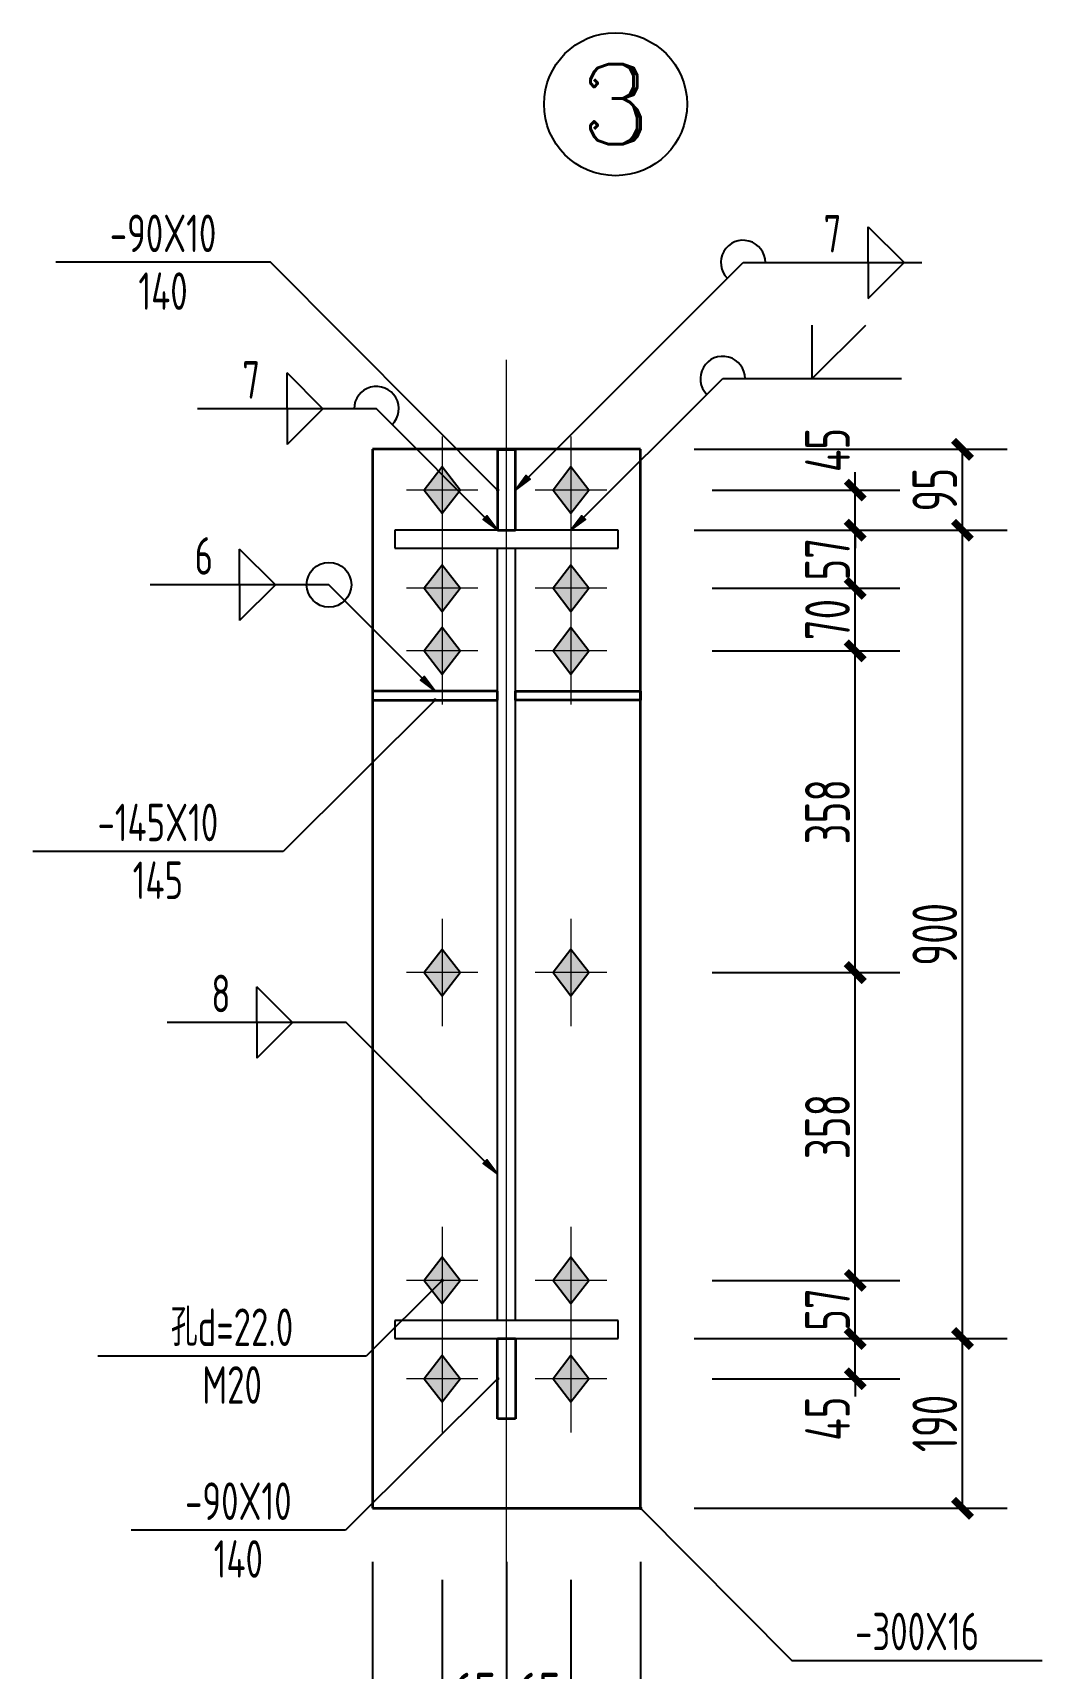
# Model space of a CAD drawing. Extents: x 69728788 to 150676229, y 15322671 to 43663798.
# Drawn here: x 75132098 to 75137744, y 19734607 to 19743758 of the extents above; entities that cross this region are included whole.
import ezdxf
from ezdxf.enums import TextEntityAlignment as Align

# ---------------------------------------------------------------- set-up
doc = ezdxf.new("R2010")
doc.units = 0
doc.header["$LTSCALE"] = 1000
doc.header["$MEASUREMENT"] = 0
doc.linetypes.add('线型6', pattern=[8.75, 5, -1.25, 1.25, -1.25])
doc.layers.get('0').update_dxf_attribs({"linetype": 'CONTINUOUS'})
doc.layers.get('DEFPOINTS').update_dxf_attribs({"linetype": 'CONTINUOUS'})
for name, color, linetype in [('10', 7, 'CONTINUOUS'), ('AXIS', 3, 'CONTINUOUS'), ('AXIS_TEXT', 7, 'CONTINUOUS'), ('尺寸标注', 253, 'CONTINUOUS'), ('焊缝标注', 253, 'CONTINUOUS'), ('螺栓孔标注', 253, 'CONTINUOUS'), ('钢板标注', 253, 'CONTINUOUS')]:
    doc.layers.add(name, color=color, linetype=linetype)
doc.layers.add('20', color=2, linetype='CONTINUOUS', lineweight=35)
doc.styles.add('COMPLEX', font='COMPLEX')
doc.styles.add('PkpmHz', font='Pkpmeng', dxfattribs={"width": 0.7, "bigfont": 'hztxt'})
doc.dimstyles.new('Pkpm_1.00', dxfattribs={"dimtxt": 250, "dimasz": 100, "dimexe": 250, "dimexo": 0.0625, "dimgap": 30, "dimtad": 1, "dimdec": 0, "dimrnd": 5, "dimzin": 0, "dimdsep": 46, "dimtxsty": 'PkpmHz', "dimblk1": 'ARCHTICK', "dimblk2": 'ARCHTICK', "dimsah": 1, "dimcen": 0.09, "dimadec": 0, "dimazin": 0, "dimtfac": 1, "dimtdec": 0, "dimtmove": 2, "dimatfit": 1, "dimfxl": 1, "dimtolj": 1, "dimtzin": 0, "dimarcsym": 0})

# ---------------------------------------------------------------- blocks, each defined once
blk = doc.blocks.new('_AXISO')
blk.add_circle((0, 0), 0.5)
at = {"layer": 'AXIS_TEXT', "style": 'COMPLEX', "width": 1.041667}
blk.add_attdef('A', text='', height=0.56, dxfattribs=at).set_placement((-0.25, -0.28), (0.25, -0.28), align=Align.FIT)
blk = doc.blocks.new('_ArchTick')
at = {"color": 0, "linetype": 'ByBlock', "const_width": 0.4}
blk.add_lwpolyline([(-0.5, -0.5), (0.5, 0.5)], dxfattribs=at)
blk = doc.blocks.new('*D1128')
at = {"layer": 'DEFPOINTS', "color": 0, "linetype": 'Continuous'}
for p in [(75135497.9, 19741199.7), (75136697.9, 19741199.7), (75135497.9, 19740974.7)]:
    blk.add_point(p, dxfattribs=at)
at = {"layer": '尺寸标注', "color": 0, "linetype": 'Continuous', "lineweight": -2}
for p, q in [((75136697.9, 19741199.7), (75136697.9, 19741299.7)), ((75135897.9, 19741199.7), (75136947.9, 19741199.7)), ((75136697.9, 19740974.7), (75136697.9, 19741199.7)), ((75135897.9, 19740974.7), (75136947.9, 19740974.7)), ((75136697.9, 19740974.7), (75136697.9, 19740874.7))]:
    blk.add_line(p, q, dxfattribs=at)
at = {"layer": '尺寸标注', "color": 0, "linetype": 'Continuous', "lineweight": -2, "xscale": 100, "yscale": 100, "zscale": 100}
for p, rotation in [((75136697.9, 19741199.7), 270), ((75136697.9, 19740974.7), 90)]:
    blk.add_blockref('_ArchTick', p, dxfattribs=dict(at, rotation=rotation))
at = {"layer": '尺寸标注', "color": 0, "linetype": 'Continuous', "insert": (75136542.7, 19741423.4), "char_height": 250, "attachment_point": 5, "rotation": 90, "style": 'PkpmHz'}
blk.add_mtext('\\A1;45', dxfattribs=at)
blk = doc.blocks.new('*D1129')
at = {"layer": 'DEFPOINTS', "color": 0, "linetype": 'Continuous'}
for p in [(75135497.9, 19740974.7), (75136697.9, 19740974.7), (75135497.9, 19740649.7)]:
    blk.add_point(p, dxfattribs=at)
at = {"layer": '尺寸标注', "color": 0, "linetype": 'Continuous', "lineweight": -2}
for p, q in [((75135897.9, 19740974.7), (75136947.9, 19740974.7)), ((75136697.9, 19740649.7), (75136697.9, 19740974.7)), ((75135897.9, 19740649.7), (75136947.9, 19740649.7))]:
    blk.add_line(p, q, dxfattribs=at)
at = {"layer": '尺寸标注', "color": 0, "linetype": 'Continuous', "lineweight": -2, "xscale": 100, "yscale": 100, "zscale": 100}
for p, rotation in [((75136697.9, 19740974.7), 90), ((75136697.9, 19740649.7), 270)]:
    blk.add_blockref('_ArchTick', p, dxfattribs=dict(at, rotation=rotation))
at = {"layer": '尺寸标注', "color": 0, "linetype": 'Continuous', "insert": (75136542.9, 19740812.2), "char_height": 250, "attachment_point": 5, "rotation": 90, "style": 'PkpmHz'}
blk.add_mtext('\\A1;57', dxfattribs=at)
blk = doc.blocks.new('*D1130')
at = {"layer": 'DEFPOINTS', "color": 0, "linetype": 'Continuous'}
for p in [(75135497.9, 19740649.7), (75136697.9, 19740649.7), (75135497.9, 19740299.7)]:
    blk.add_point(p, dxfattribs=at)
at = {"layer": '尺寸标注', "color": 0, "linetype": 'Continuous', "lineweight": -2}
for p, q in [((75135897.9, 19740649.7), (75136947.9, 19740649.7)), ((75136697.9, 19740299.7), (75136697.9, 19740649.7)), ((75135897.9, 19740299.7), (75136947.9, 19740299.7))]:
    blk.add_line(p, q, dxfattribs=at)
at = {"layer": '尺寸标注', "color": 0, "linetype": 'Continuous', "lineweight": -2, "xscale": 100, "yscale": 100, "zscale": 100}
for p, rotation in [((75136697.9, 19740649.7), 90), ((75136697.9, 19740299.7), 270)]:
    blk.add_blockref('_ArchTick', p, dxfattribs=dict(at, rotation=rotation))
at = {"layer": '尺寸标注', "color": 0, "linetype": 'Continuous', "insert": (75136542.9, 19740474.7), "char_height": 250, "attachment_point": 5, "rotation": 90, "style": 'PkpmHz'}
blk.add_mtext('\\A1;70', dxfattribs=at)
blk = doc.blocks.new('*D1131')
at = {"layer": 'DEFPOINTS', "color": 0, "linetype": 'Continuous'}
for p in [(75135497.9, 19736452.3), (75136697.9, 19736452.3), (75135497.9, 19736227.3)]:
    blk.add_point(p, dxfattribs=at)
at = {"layer": '尺寸标注', "color": 0, "linetype": 'Continuous', "lineweight": -2}
for p, q in [((75136697.9, 19736452.3), (75136697.9, 19736552.3)), ((75135897.9, 19736452.3), (75136947.9, 19736452.3)), ((75136697.9, 19736227.3), (75136697.9, 19736452.3)), ((75135897.9, 19736227.3), (75136947.9, 19736227.3)), ((75136697.9, 19736227.3), (75136697.9, 19736127.3))]:
    blk.add_line(p, q, dxfattribs=at)
at = {"layer": '尺寸标注', "color": 0, "linetype": 'Continuous', "lineweight": -2, "xscale": 100, "yscale": 100, "zscale": 100}
for p, rotation in [((75136697.9, 19736452.3), 270), ((75136697.9, 19736227.3), 90)]:
    blk.add_blockref('_ArchTick', p, dxfattribs=dict(at, rotation=rotation))
at = {"layer": '尺寸标注', "color": 0, "linetype": 'Continuous', "insert": (75136542.7, 19736003.7), "char_height": 250, "attachment_point": 5, "rotation": 90, "style": 'PkpmHz'}
blk.add_mtext('\\A1;45', dxfattribs=at)
blk = doc.blocks.new('*D1132')
at = {"layer": 'DEFPOINTS', "color": 0, "linetype": 'Continuous'}
for p in [(75135497.9, 19736777.3), (75136697.9, 19736777.3), (75135497.9, 19736452.3)]:
    blk.add_point(p, dxfattribs=at)
at = {"layer": '尺寸标注', "color": 0, "linetype": 'Continuous', "lineweight": -2}
for p, q in [((75135897.9, 19736777.3), (75136947.9, 19736777.3)), ((75136697.9, 19736452.3), (75136697.9, 19736777.3)), ((75135897.9, 19736452.3), (75136947.9, 19736452.3))]:
    blk.add_line(p, q, dxfattribs=at)
at = {"layer": '尺寸标注', "color": 0, "linetype": 'Continuous', "lineweight": -2, "xscale": 100, "yscale": 100, "zscale": 100}
for p, rotation in [((75136697.9, 19736777.3), 90), ((75136697.9, 19736452.3), 270)]:
    blk.add_blockref('_ArchTick', p, dxfattribs=dict(at, rotation=rotation))
at = {"layer": '尺寸标注', "color": 0, "linetype": 'Continuous', "insert": (75136542.9, 19736614.8), "char_height": 250, "attachment_point": 5, "rotation": 90, "style": 'PkpmHz'}
blk.add_mtext('\\A1;57', dxfattribs=at)
blk = doc.blocks.new('*D1133')
at = {"layer": 'DEFPOINTS', "color": 0, "linetype": 'Continuous'}
for p in [(75135497.9, 19740299.7), (75136697.9, 19740299.7), (75135497.9, 19738499.7)]:
    blk.add_point(p, dxfattribs=at)
at = {"layer": '尺寸标注', "color": 0, "linetype": 'Continuous', "lineweight": -2}
for p, q in [((75135897.9, 19740299.7), (75136947.9, 19740299.7)), ((75136697.9, 19738499.7), (75136697.9, 19740299.7)), ((75135897.9, 19738499.7), (75136947.9, 19738499.7))]:
    blk.add_line(p, q, dxfattribs=at)
at = {"layer": '尺寸标注', "color": 0, "linetype": 'Continuous', "lineweight": -2, "xscale": 100, "yscale": 100, "zscale": 100}
for p, rotation in [((75136697.9, 19740299.7), 90), ((75136697.9, 19738499.7), 270)]:
    blk.add_blockref('_ArchTick', p, dxfattribs=dict(at, rotation=rotation))
at = {"layer": '尺寸标注', "color": 0, "linetype": 'Continuous', "insert": (75136542.9, 19739399.7), "char_height": 250, "attachment_point": 5, "rotation": 90, "style": 'PkpmHz'}
blk.add_mtext('\\A1;358', dxfattribs=at)
blk = doc.blocks.new('*D1134')
at = {"layer": 'DEFPOINTS', "color": 0, "linetype": 'Continuous'}
for p in [(75135497.9, 19738499.7), (75136697.9, 19738499.7), (75135497.9, 19736777.3)]:
    blk.add_point(p, dxfattribs=at)
at = {"layer": '尺寸标注', "color": 0, "linetype": 'Continuous', "lineweight": -2}
for p, q in [((75135897.9, 19738499.7), (75136947.9, 19738499.7)), ((75136697.9, 19736777.3), (75136697.9, 19738499.7)), ((75135897.9, 19736777.3), (75136947.9, 19736777.3))]:
    blk.add_line(p, q, dxfattribs=at)
at = {"layer": '尺寸标注', "color": 0, "linetype": 'Continuous', "lineweight": -2, "xscale": 100, "yscale": 100, "zscale": 100}
for p, rotation in [((75136697.9, 19738499.7), 90), ((75136697.9, 19736777.3), 270)]:
    blk.add_blockref('_ArchTick', p, dxfattribs=dict(at, rotation=rotation))
at = {"layer": '尺寸标注', "color": 0, "linetype": 'Continuous', "insert": (75136542.9, 19737638.5), "char_height": 250, "attachment_point": 5, "rotation": 90, "style": 'PkpmHz'}
blk.add_mtext('\\A1;358', dxfattribs=at)
blk = doc.blocks.new('*D1135')
at = {"layer": 'DEFPOINTS', "color": 0, "linetype": 'Continuous'}
for p in [(75134387.9, 19735502.3), (75134747.9, 19735502.3), (75134747.9, 19734302.3)]:
    blk.add_point(p, dxfattribs=at)
at = {"layer": '尺寸标注', "color": 0, "linetype": 'Continuous', "lineweight": -2}
for p, q in [((75134387.9, 19735102.3), (75134387.9, 19734052.3)), ((75134747.9, 19735102.3), (75134747.9, 19734052.3)), ((75134387.9, 19734302.3), (75134747.9, 19734302.3))]:
    blk.add_line(p, q, dxfattribs=at)
at = {"layer": '尺寸标注', "color": 0, "linetype": 'Continuous', "lineweight": -2, "xscale": 100, "yscale": 100, "zscale": 100, "rotation": 180}
blk.add_blockref('_ArchTick', (75134387.9, 19734302.3), dxfattribs=at)
at = {"layer": '尺寸标注', "color": 0, "linetype": 'Continuous', "lineweight": -2, "xscale": 100, "yscale": 100, "zscale": 100}
blk.add_blockref('_ArchTick', (75134747.9, 19734302.3), dxfattribs=at)
at = {"layer": '尺寸标注', "color": 0, "linetype": 'Continuous', "insert": (75134567.9, 19734457.3), "char_height": 250, "attachment_point": 5, "style": 'PkpmHz'}
blk.add_mtext('\\A1;65', dxfattribs=at)
blk = doc.blocks.new('*D1136')
at = {"layer": 'DEFPOINTS', "color": 0, "linetype": 'Continuous'}
for p in [(75134747.9, 19735502.3), (75135107.9, 19735502.3), (75135107.9, 19734302.3)]:
    blk.add_point(p, dxfattribs=at)
at = {"layer": '尺寸标注', "color": 0, "linetype": 'Continuous', "lineweight": -2}
for p, q in [((75134747.9, 19735102.3), (75134747.9, 19734052.3)), ((75135107.9, 19735102.3), (75135107.9, 19734052.3)), ((75134747.9, 19734302.3), (75135107.9, 19734302.3))]:
    blk.add_line(p, q, dxfattribs=at)
at = {"layer": '尺寸标注', "color": 0, "linetype": 'Continuous', "lineweight": -2, "xscale": 100, "yscale": 100, "zscale": 100, "rotation": 180}
blk.add_blockref('_ArchTick', (75134747.9, 19734302.3), dxfattribs=at)
at = {"layer": '尺寸标注', "color": 0, "linetype": 'Continuous', "lineweight": -2, "xscale": 100, "yscale": 100, "zscale": 100}
blk.add_blockref('_ArchTick', (75135107.9, 19734302.3), dxfattribs=at)
at = {"layer": '尺寸标注', "color": 0, "linetype": 'Continuous', "insert": (75134927.9, 19734457.3), "char_height": 250, "attachment_point": 5, "style": 'PkpmHz'}
blk.add_mtext('\\A1;65', dxfattribs=at)
blk = doc.blocks.new('*D1137')
at = {"layer": 'DEFPOINTS', "color": 0, "linetype": 'Continuous'}
for p in [(75133997.9, 19735502.3), (75134747.9, 19735502.3), (75134747.9, 19733702.3)]:
    blk.add_point(p, dxfattribs=at)
at = {"layer": '尺寸标注', "color": 0, "linetype": 'Continuous', "lineweight": -2}
for p, q in [((75133997.9, 19735202.3), (75133997.9, 19733452.3)), ((75134747.9, 19735202.3), (75134747.9, 19733452.3)), ((75133997.9, 19733702.3), (75134747.9, 19733702.3))]:
    blk.add_line(p, q, dxfattribs=at)
at = {"layer": '尺寸标注', "color": 0, "linetype": 'Continuous', "lineweight": -2, "xscale": 100, "yscale": 100, "zscale": 100, "rotation": 180}
blk.add_blockref('_ArchTick', (75133997.9, 19733702.3), dxfattribs=at)
at = {"layer": '尺寸标注', "color": 0, "linetype": 'Continuous', "lineweight": -2, "xscale": 100, "yscale": 100, "zscale": 100}
blk.add_blockref('_ArchTick', (75134747.9, 19733702.3), dxfattribs=at)
at = {"layer": '尺寸标注', "color": 0, "linetype": 'Continuous', "insert": (75134372.9, 19733857.3), "char_height": 250, "attachment_point": 5, "style": 'PkpmHz'}
blk.add_mtext('\\A1;150', dxfattribs=at)
blk = doc.blocks.new('*D1138')
at = {"layer": 'DEFPOINTS', "color": 0, "linetype": 'Continuous'}
for p in [(75134747.9, 19735502.3), (75135497.9, 19735502.3), (75135497.9, 19733702.3)]:
    blk.add_point(p, dxfattribs=at)
at = {"layer": '尺寸标注', "color": 0, "linetype": 'Continuous', "lineweight": -2}
for p, q in [((75134747.9, 19735202.3), (75134747.9, 19733452.3)), ((75135497.9, 19735202.3), (75135497.9, 19733452.3)), ((75134747.9, 19733702.3), (75135497.9, 19733702.3))]:
    blk.add_line(p, q, dxfattribs=at)
at = {"layer": '尺寸标注', "color": 0, "linetype": 'Continuous', "lineweight": -2, "xscale": 100, "yscale": 100, "zscale": 100, "rotation": 180}
blk.add_blockref('_ArchTick', (75134747.9, 19733702.3), dxfattribs=at)
at = {"layer": '尺寸标注', "color": 0, "linetype": 'Continuous', "lineweight": -2, "xscale": 100, "yscale": 100, "zscale": 100}
blk.add_blockref('_ArchTick', (75135497.9, 19733702.3), dxfattribs=at)
at = {"layer": '尺寸标注', "color": 0, "linetype": 'Continuous', "insert": (75135122.9, 19733857.3), "char_height": 250, "attachment_point": 5, "style": 'PkpmHz'}
blk.add_mtext('\\A1;150', dxfattribs=at)
blk = doc.blocks.new('*D1139')
at = {"layer": 'DEFPOINTS', "color": 0, "linetype": 'Continuous'}
for p in [(75135497.9, 19736452.3), (75137297.9, 19736452.3), (75135497.9, 19735502.3)]:
    blk.add_point(p, dxfattribs=at)
at = {"layer": '尺寸标注', "color": 0, "linetype": 'Continuous', "lineweight": -2}
for p, q in [((75135797.9, 19736452.3), (75137547.9, 19736452.3)), ((75137297.9, 19735502.3), (75137297.9, 19736452.3)), ((75135797.9, 19735502.3), (75137547.9, 19735502.3))]:
    blk.add_line(p, q, dxfattribs=at)
at = {"layer": '尺寸标注', "color": 0, "linetype": 'Continuous', "lineweight": -2, "xscale": 100, "yscale": 100, "zscale": 100}
for p, rotation in [((75137297.9, 19736452.3), 90), ((75137297.9, 19735502.3), 270)]:
    blk.add_blockref('_ArchTick', p, dxfattribs=dict(at, rotation=rotation))
at = {"layer": '尺寸标注', "color": 0, "linetype": 'Continuous', "insert": (75137142.9, 19735977.3), "char_height": 250, "attachment_point": 5, "rotation": 90, "style": 'PkpmHz'}
blk.add_mtext('\\A1;190', dxfattribs=at)
blk = doc.blocks.new('*D1140')
at = {"layer": 'DEFPOINTS', "color": 0, "linetype": 'Continuous'}
for p in [(75135497.9, 19740974.7), (75137297.9, 19740974.7), (75135497.9, 19736452.3)]:
    blk.add_point(p, dxfattribs=at)
at = {"layer": '尺寸标注', "color": 0, "linetype": 'Continuous', "lineweight": -2}
for p, q in [((75135797.9, 19740974.7), (75137547.9, 19740974.7)), ((75137297.9, 19736452.3), (75137297.9, 19740974.7)), ((75135797.9, 19736452.3), (75137547.9, 19736452.3))]:
    blk.add_line(p, q, dxfattribs=at)
at = {"layer": '尺寸标注', "color": 0, "linetype": 'Continuous', "lineweight": -2, "xscale": 100, "yscale": 100, "zscale": 100}
for p, rotation in [((75137297.9, 19740974.7), 90), ((75137297.9, 19736452.3), 270)]:
    blk.add_blockref('_ArchTick', p, dxfattribs=dict(at, rotation=rotation))
at = {"layer": '尺寸标注', "color": 0, "linetype": 'Continuous', "insert": (75137142.9, 19738713.5), "char_height": 250, "attachment_point": 5, "rotation": 90, "style": 'PkpmHz'}
blk.add_mtext('\\A1;900', dxfattribs=at)
blk = doc.blocks.new('*D1141')
at = {"layer": 'DEFPOINTS', "color": 0, "linetype": 'Continuous'}
for p in [(75135497.9, 19741427.3), (75137297.9, 19741427.3), (75135497.9, 19740974.7)]:
    blk.add_point(p, dxfattribs=at)
at = {"layer": '尺寸标注', "color": 0, "linetype": 'Continuous', "lineweight": -2}
for p, q in [((75135797.9, 19741427.3), (75137547.9, 19741427.3)), ((75137297.9, 19740974.7), (75137297.9, 19741427.3)), ((75135797.9, 19740974.7), (75137547.9, 19740974.7))]:
    blk.add_line(p, q, dxfattribs=at)
at = {"layer": '尺寸标注', "color": 0, "linetype": 'Continuous', "lineweight": -2, "xscale": 100, "yscale": 100, "zscale": 100}
for p, rotation in [((75137297.9, 19741427.3), 90), ((75137297.9, 19740974.7), 270)]:
    blk.add_blockref('_ArchTick', p, dxfattribs=dict(at, rotation=rotation))
at = {"layer": '尺寸标注', "color": 0, "linetype": 'Continuous', "insert": (75137142.9, 19741201), "char_height": 250, "attachment_point": 5, "rotation": 90, "style": 'PkpmHz'}
blk.add_mtext('\\A1;95', dxfattribs=at)

msp = doc.modelspace()

# ---------------------------------------------------------------- hatches: boundary and pattern name
at = {"layer": '10'}
for points in [[(75134387.9, 19741329.7), (75134287.9, 19741199.7), (75134387.9, 19741069.7), (75134487.9, 19741199.7)], [(75135107.9, 19741329.7), (75135007.9, 19741199.7), (75135107.9, 19741069.7), (75135207.9, 19741199.7)], [(75134387.9, 19740779.7), (75134287.9, 19740649.7), (75134387.9, 19740519.7), (75134487.9, 19740649.7)], [(75135107.9, 19740779.7), (75135007.9, 19740649.7), (75135107.9, 19740519.7), (75135207.9, 19740649.7)], [(75134387.9, 19740429.7), (75134287.9, 19740299.7), (75134387.9, 19740169.7), (75134487.9, 19740299.7)], [(75135107.9, 19740429.7), (75135007.9, 19740299.7), (75135107.9, 19740169.7), (75135207.9, 19740299.7)], [(75134387.9, 19738629.7), (75134287.9, 19738499.7), (75134387.9, 19738369.7), (75134487.9, 19738499.7)], [(75135107.9, 19738629.7), (75135007.9, 19738499.7), (75135107.9, 19738369.7), (75135207.9, 19738499.7)], [(75134387.9, 19736907.3), (75134287.9, 19736777.3), (75134387.9, 19736647.3), (75134487.9, 19736777.3)], [(75135107.9, 19736907.3), (75135007.9, 19736777.3), (75135107.9, 19736647.3), (75135207.9, 19736777.3)], [(75134387.9, 19736357.3), (75134287.9, 19736227.3), (75134387.9, 19736097.3), (75134487.9, 19736227.3)], [(75135107.9, 19736357.3), (75135007.9, 19736227.3), (75135107.9, 19736097.3), (75135207.9, 19736227.3)]]:
    msp.add_hatch(color=1, dxfattribs=at).paths.add_polyline_path(points)
at = {"layer": '焊缝标注'}
for points in [[(75134797.9, 19741199.7), (75134879.3, 19741259.8), (75134858.1, 19741281)], [(75134697.9, 19740974.7), (75134637.9, 19741056.1), (75134616.7, 19741034.9)], [(75135107.9, 19740974.7), (75135189.3, 19741034.8), (75135168.1, 19741056)], [(75134347.9, 19740074.7), (75134287.9, 19740156.1), (75134266.7, 19740134.9)], [(75134697.9, 19737371.4), (75134637.9, 19737452.8), (75134616.7, 19737431.6)]]:
    msp.add_hatch(color=256, dxfattribs=at).paths.add_polyline_path(points)

# ---------------------------------------------------------------- linework, layer by layer
at = {"layer": '10', "linetype": '线型6', "lineweight": 18, "ltscale": 100}
msp.add_line((75134747.9, 19735002.3), (75134747.9, 19741927.3), dxfattribs=at)
at = {"layer": '10', "color": 9, "lineweight": 18, "ltscale": 100}
for p, q in [((75134387.9, 19741499.7), (75134387.9, 19740899.7)), ((75135107.9, 19741499.7), (75135107.9, 19740899.7)), ((75134587.9, 19741199.7), (75134187.9, 19741199.7)), ((75135307.9, 19741199.7), (75134907.9, 19741199.7)), ((75134387.9, 19740949.7), (75134387.9, 19740349.7)), ((75135107.9, 19740949.7), (75135107.9, 19740349.7)), ((75134587.9, 19740649.7), (75134187.9, 19740649.7)), ((75134387.9, 19740599.7), (75134387.9, 19739999.7)), ((75135307.9, 19740649.7), (75134907.9, 19740649.7)), ((75135107.9, 19740599.7), (75135107.9, 19739999.7)), ((75134587.9, 19740299.7), (75134187.9, 19740299.7)), ((75135307.9, 19740299.7), (75134907.9, 19740299.7)), ((75134387.9, 19738799.7), (75134387.9, 19738199.7)), ((75135107.9, 19738799.7), (75135107.9, 19738199.7)), ((75134587.9, 19738499.7), (75134187.9, 19738499.7)), ((75135307.9, 19738499.7), (75134907.9, 19738499.7)), ((75134387.9, 19737077.3), (75134387.9, 19736477.3)), ((75135107.9, 19737077.3), (75135107.9, 19736477.3)), ((75134587.9, 19736777.3), (75134187.9, 19736777.3)), ((75135307.9, 19736777.3), (75134907.9, 19736777.3)), ((75134387.9, 19736527.3), (75134387.9, 19735927.3)), ((75135107.9, 19736527.3), (75135107.9, 19735927.3)), ((75134587.9, 19736227.3), (75134187.9, 19736227.3)), ((75135307.9, 19736227.3), (75134907.9, 19736227.3))]:
    msp.add_line(p, q, dxfattribs=at)
at = {"layer": '10', "color": 3, "ltscale": 100}
for p, q in [((75135372.9, 19740974.7), (75134122.9, 19740974.7)), ((75134122.9, 19740974.7), (75134122.9, 19740874.7)), ((75135372.9, 19740874.7), (75135372.9, 19740974.7)), ((75134122.9, 19740874.7), (75135372.9, 19740874.7)), ((75134697.9, 19736552.3), (75134697.9, 19740874.7)), ((75134797.9, 19736552.3), (75134797.9, 19740874.7)), ((75135372.9, 19736552.3), (75134122.9, 19736552.3)), ((75134122.9, 19736552.3), (75134122.9, 19736452.3)), ((75135372.9, 19736452.3), (75135372.9, 19736552.3)), ((75134122.9, 19736452.3), (75135372.9, 19736452.3))]:
    msp.add_line(p, q, dxfattribs=at)
at = {"layer": '10', "color": 1, "linetype": 'Continuous'}
for points in [[(75134387.9, 19741329.7), (75134287.9, 19741199.7), (75134387.9, 19741069.7), (75134487.9, 19741199.7)], [(75135107.9, 19741329.7), (75135007.9, 19741199.7), (75135107.9, 19741069.7), (75135207.9, 19741199.7)], [(75134387.9, 19740779.7), (75134287.9, 19740649.7), (75134387.9, 19740519.7), (75134487.9, 19740649.7)], [(75135107.9, 19740779.7), (75135007.9, 19740649.7), (75135107.9, 19740519.7), (75135207.9, 19740649.7)], [(75134387.9, 19740429.7), (75134287.9, 19740299.7), (75134387.9, 19740169.7), (75134487.9, 19740299.7)], [(75135107.9, 19740429.7), (75135007.9, 19740299.7), (75135107.9, 19740169.7), (75135207.9, 19740299.7)], [(75134387.9, 19738629.7), (75134287.9, 19738499.7), (75134387.9, 19738369.7), (75134487.9, 19738499.7)], [(75135107.9, 19738629.7), (75135007.9, 19738499.7), (75135107.9, 19738369.7), (75135207.9, 19738499.7)], [(75134387.9, 19736907.3), (75134287.9, 19736777.3), (75134387.9, 19736647.3), (75134487.9, 19736777.3)], [(75135107.9, 19736907.3), (75135007.9, 19736777.3), (75135107.9, 19736647.3), (75135207.9, 19736777.3)], [(75134387.9, 19736357.3), (75134287.9, 19736227.3), (75134387.9, 19736097.3), (75134487.9, 19736227.3)], [(75135107.9, 19736357.3), (75135007.9, 19736227.3), (75135107.9, 19736097.3), (75135207.9, 19736227.3)]]:
    msp.add_lwpolyline(points, close=True, dxfattribs=at)
at = {"layer": '20', "ltscale": 100}
for p, q in [((75135497.9, 19741427.3), (75133997.9, 19741427.3)), ((75133997.9, 19741427.3), (75133997.9, 19735502.3)), ((75134797.9, 19741424.7), (75134697.9, 19741424.7)), ((75134697.9, 19741424.7), (75134697.9, 19740974.7)), ((75134797.9, 19740974.7), (75134797.9, 19741424.7)), ((75135497.9, 19735502.3), (75135497.9, 19741427.3)), ((75134697.9, 19740974.7), (75134797.9, 19740974.7)), ((75134697.9, 19740074.7), (75133997.9, 19740074.7)), ((75133997.9, 19740074.7), (75133997.9, 19740024.7)), ((75134697.9, 19740024.7), (75134697.9, 19740074.7)), ((75134797.9, 19740074.7), (75135497.9, 19740074.7)), ((75134797.9, 19740024.7), (75134797.9, 19740074.7)), ((75135497.9, 19740074.7), (75135497.9, 19740024.7)), ((75133997.9, 19740024.7), (75134697.9, 19740024.7)), ((75135497.9, 19740024.7), (75134797.9, 19740024.7)), ((75134697.9, 19736452.3), (75134797.9, 19736452.3)), ((75134697.9, 19736002.3), (75134697.9, 19736452.3)), ((75134797.9, 19736452.3), (75134797.9, 19736002.3)), ((75134797.9, 19736002.3), (75134697.9, 19736002.3)), ((75133997.9, 19735502.3), (75135497.9, 19735502.3))]:
    msp.add_line(p, q, dxfattribs=at)
at = {"layer": '焊缝标注', "ltscale": 100}
for p, q in [((75136771.2, 19742672), (75136971.2, 19742472)), ((75136771.2, 19742472), (75136771.2, 19742672)), ((75134797.9, 19741199.7), (75136071.2, 19742472)), ((75136071.2, 19742472), (75137071.2, 19742472)), ((75136771.2, 19742272), (75136971.2, 19742472)), ((75136771.2, 19742472), (75136771.2, 19742272)), ((75136456.8, 19741822.9), (75136456.8, 19742122.9)), ((75136456.8, 19741822.9), (75136756.8, 19742122.9)), ((75133719.9, 19741654.4), (75133519.9, 19741854.4)), ((75133519.9, 19741654.4), (75133519.9, 19741854.4)), ((75135107.9, 19740974.7), (75135956.8, 19741822.9)), ((75135956.8, 19741822.9), (75136956.8, 19741822.9)), ((75134019.9, 19741654.4), (75133019.9, 19741654.4)), ((75133719.9, 19741654.4), (75133519.9, 19741454.4)), ((75133519.9, 19741654.4), (75133519.9, 19741454.4)), ((75134697.9, 19740974.7), (75134019.9, 19741654.4)), ((75133454.7, 19740669.4), (75133254.7, 19740869.4)), ((75133254.7, 19740669.4), (75133254.7, 19740869.4)), ((75133754.7, 19740669.4), (75132754.7, 19740669.4)), ((75133454.7, 19740669.4), (75133254.7, 19740469.4)), ((75133254.7, 19740669.4), (75133254.7, 19740469.4)), ((75134347.9, 19740074.7), (75133754.7, 19740669.4)), ((75133550.4, 19738220.9), (75133350.4, 19738420.9)), ((75133350.4, 19738220.9), (75133350.4, 19738420.9)), ((75133850.4, 19738220.9), (75132850.4, 19738220.9)), ((75133550.4, 19738220.9), (75133350.4, 19738020.9)), ((75133350.4, 19738220.9), (75133350.4, 19738020.9)), ((75134697.9, 19737371.4), (75133850.4, 19738220.9))]:
    msp.add_line(p, q, dxfattribs=at)
at = {"layer": '焊缝标注', "linetype": 'Continuous'}
for points in [[(75134797.9, 19741199.7), (75134879.3, 19741259.8), (75134858.1, 19741281)], [(75134697.9, 19740974.7), (75134637.9, 19741056.1), (75134616.7, 19741034.9)], [(75135107.9, 19740974.7), (75135189.3, 19741034.8), (75135168.1, 19741056)], [(75134347.9, 19740074.7), (75134287.9, 19740156.1), (75134266.7, 19740134.9)], [(75134697.9, 19737371.4), (75134637.9, 19737452.8), (75134616.7, 19737431.6)]]:
    msp.add_lwpolyline(points, close=True, dxfattribs=at)
at = {"layer": '焊缝标注', "ltscale": 100}
msp.add_circle((75133754.7, 19740669.4), 125, dxfattribs=at)
for centre, start, end in [((75136071.2, 19742472), 0, 224.97719), ((75135956.8, 19741822.9), 0, 224.97719), ((75134019.9, 19741654.4), 314.93155, 180)]:
    msp.add_arc(centre, 125, start, end, dxfattribs=at)
at = {"layer": '螺栓孔标注', "ltscale": 100}
for p, q in [((75134387.9, 19736777.3), (75133962.8, 19736353.9)), ((75133962.8, 19736353.9), (75132462.8, 19736353.9))]:
    msp.add_line(p, q, dxfattribs=at)
at = {"layer": '螺栓孔标注', "ltscale": 100, "const_width": 10}
msp.add_lwpolyline([(75134392.9, 19736777.3, 1), (75134382.9, 19736777.3, 1)], format="xyb", close=True, dxfattribs=at)
at = {"layer": '钢板标注', "ltscale": 100}
for p, q in [((75133426.7, 19742474), (75132226.7, 19742474)), ((75134697.9, 19741199.7), (75133426.7, 19742474)), ((75134347.9, 19740024.7), (75133497.7, 19739177.9)), ((75133497.7, 19739177.9), (75132097.7, 19739177.9)), ((75134697.9, 19736227.3), (75133847.7, 19735380.5)), ((75135497.9, 19735502.3), (75136344.1, 19734651.4)), ((75133847.7, 19735380.5), (75132647.7, 19735380.5)), ((75136344.1, 19734651.4), (75137744.1, 19734651.4))]:
    msp.add_line(p, q, dxfattribs=at)
at = {"layer": '钢板标注', "ltscale": 100, "const_width": 10}
for points in [[(75134702.9, 19741199.7, 1), (75134692.9, 19741199.7, 1)], [(75134352.9, 19740024.7, 1), (75134342.9, 19740024.7, 1)], [(75134702.9, 19736227.3, 1), (75134692.9, 19736227.3, 1)], [(75135502.9, 19735502.3, 1), (75135492.9, 19735502.3, 1)]]:
    msp.add_lwpolyline(points, format="xyb", close=True, dxfattribs=at)

# ---------------------------------------------------------------- block references
at = {"layer": 'AXIS', "ltscale": 1000}
ref = msp.add_blockref('_AXISO', (75135357.5, 19743358.3), dxfattribs=dict(at, xscale=800, yscale=800, zscale=800))
ref.add_attrib('A', '3', dxfattribs={"layer": 'AXIS_TEXT', "height": 448, "style": 'COMPLEX', "width": 1.339286}).set_placement((75135157.5, 19743134.3), (75135557.5, 19743134.3), align=Align.FIT)

# ---------------------------------------------------------------- texts
at = {"layer": '焊缝标注', "style": 'PkpmHz', "width": 0.71}
for s, p in [('7', (75136571.2, 19742528.6)), ('7', (75133319.9, 19741711)), ('6', (75133054.7, 19740726)), ('8', (75133150.4, 19738277.5))]:
    msp.add_text(s, height=210, dxfattribs=at).set_placement(p, align=Align.CENTER)
at = {"layer": '螺栓孔标注', "style": 'PkpmHz', "width": 0.71}
msp.add_text('孔d=22.0', height=210, dxfattribs=at).set_placement((75133212.8, 19736410.5), align=Align.CENTER)
msp.add_text('M20', height=210, dxfattribs=at).set_placement((75133212.8, 19736297.3), align=Align.TOP_CENTER)
at = {"layer": '钢板标注', "style": 'PkpmHz', "width": 0.71}
for s, p in [('-90X10', (75132826.7, 19742530.7)), ('-145X10', (75132797.7, 19739234.5)), ('-90X10', (75133247.7, 19735437.1)), ('-300X16', (75137044.1, 19734708.1))]:
    msp.add_text(s, height=210, dxfattribs=at).set_placement(p, align=Align.CENTER)
for s, p in [('140', (75132826.7, 19742417.4)), ('145', (75132797.7, 19739121.3)), ('140', (75133247.7, 19735323.9))]:
    msp.add_text(s, height=210, dxfattribs=at).set_placement(p, align=Align.TOP_CENTER)

# ---------------------------------------------------------------- dimensions: what is measured, and where the dimension line sits
at = {"layer": '尺寸标注', "linetype": 'Continuous'}
for base, p1, p2, picture, middle in [((75136697.9, 19741199.7), (75135497.9, 19740974.7), (75135497.9, 19741199.7), '*D1128', (75136542.7, 19741423.4)), ((75136697.9, 19736452.3), (75135497.9, 19736227.3), (75135497.9, 19736452.3), '*D1131', (75136542.7, 19736003.7))]:
    dim = msp.add_linear_dim(base=base, p1=p1, p2=p2, angle=90, text='45', dimstyle='Pkpm_1.00', override={"dimexo": 400, "dimtih": 0, "dimtoh": 0}, dxfattribs=at)
    dim.commit()
    dim.dimension.update_dxf_attribs({"geometry": picture, "text_midpoint": middle, "dimtype": 160})
for base, p1, p2, text, override, picture, middle in [((75137297.9, 19741427.3), (75135497.9, 19740974.7), (75135497.9, 19741427.3), '95', {"dimexo": 300, "dimtih": 0, "dimtoh": 0}, '*D1141', (75137142.9, 19741201)), ((75136697.9, 19740974.7), (75135497.9, 19740649.7), (75135497.9, 19740974.7), '57', {"dimexo": 400, "dimtih": 0, "dimtoh": 0}, '*D1129', (75136542.9, 19740812.2)), ((75137297.9, 19740974.7), (75135497.9, 19736452.3), (75135497.9, 19740974.7), '900', {"dimexo": 300, "dimtih": 0, "dimtoh": 0}, '*D1140', (75137142.9, 19738713.5)), ((75136697.9, 19740649.7), (75135497.9, 19740299.7), (75135497.9, 19740649.7), '70', {"dimexo": 400, "dimtih": 0, "dimtoh": 0}, '*D1130', (75136542.9, 19740474.7)), ((75136697.9, 19740299.7), (75135497.9, 19738499.7), (75135497.9, 19740299.7), '358', {"dimexo": 400, "dimtih": 0, "dimtoh": 0}, '*D1133', (75136542.9, 19739399.7)), ((75136697.9, 19738499.7), (75135497.9, 19736777.3), (75135497.9, 19738499.7), '358', {"dimexo": 400, "dimtih": 0, "dimtoh": 0}, '*D1134', (75136542.9, 19737638.5)), ((75136697.9, 19736777.3), (75135497.9, 19736452.3), (75135497.9, 19736777.3), '57', {"dimexo": 400, "dimtih": 0, "dimtoh": 0}, '*D1132', (75136542.9, 19736614.8)), ((75137297.9, 19736452.3), (75135497.9, 19735502.3), (75135497.9, 19736452.3), '190', {"dimexo": 300, "dimtih": 0, "dimtoh": 0}, '*D1139', (75137142.9, 19735977.3))]:
    dim = msp.add_linear_dim(base=base, p1=p1, p2=p2, angle=90, text=text, dimstyle='Pkpm_1.00', override=override, dxfattribs=at)
    dim.commit()
    dim.dimension.update_dxf_attribs({"geometry": picture, "text_midpoint": middle})
for base, p1, p2, text, override, picture, middle in [((75134747.9, 19733702.3), (75133997.9, 19735502.3), (75134747.9, 19735502.3), '150', {"dimexo": 300, "dimtih": 0, "dimtoh": 0}, '*D1137', (75134372.9, 19733857.3)), ((75134747.9, 19734302.3), (75134387.9, 19735502.3), (75134747.9, 19735502.3), '65', {"dimexo": 400, "dimtih": 0, "dimtoh": 0}, '*D1135', (75134567.9, 19734457.3)), ((75135107.9, 19734302.3), (75134747.9, 19735502.3), (75135107.9, 19735502.3), '65', {"dimexo": 400, "dimtih": 0, "dimtoh": 0}, '*D1136', (75134927.9, 19734457.3)), ((75135497.9, 19733702.3), (75134747.9, 19735502.3), (75135497.9, 19735502.3), '150', {"dimexo": 300, "dimtih": 0, "dimtoh": 0}, '*D1138', (75135122.9, 19733857.3))]:
    dim = msp.add_linear_dim(base=base, p1=p1, p2=p2, text=text, dimstyle='Pkpm_1.00', override=override, dxfattribs=at)
    dim.commit()
    dim.dimension.update_dxf_attribs({"geometry": picture, "text_midpoint": middle})

doc.saveas('drawing.dxf')
